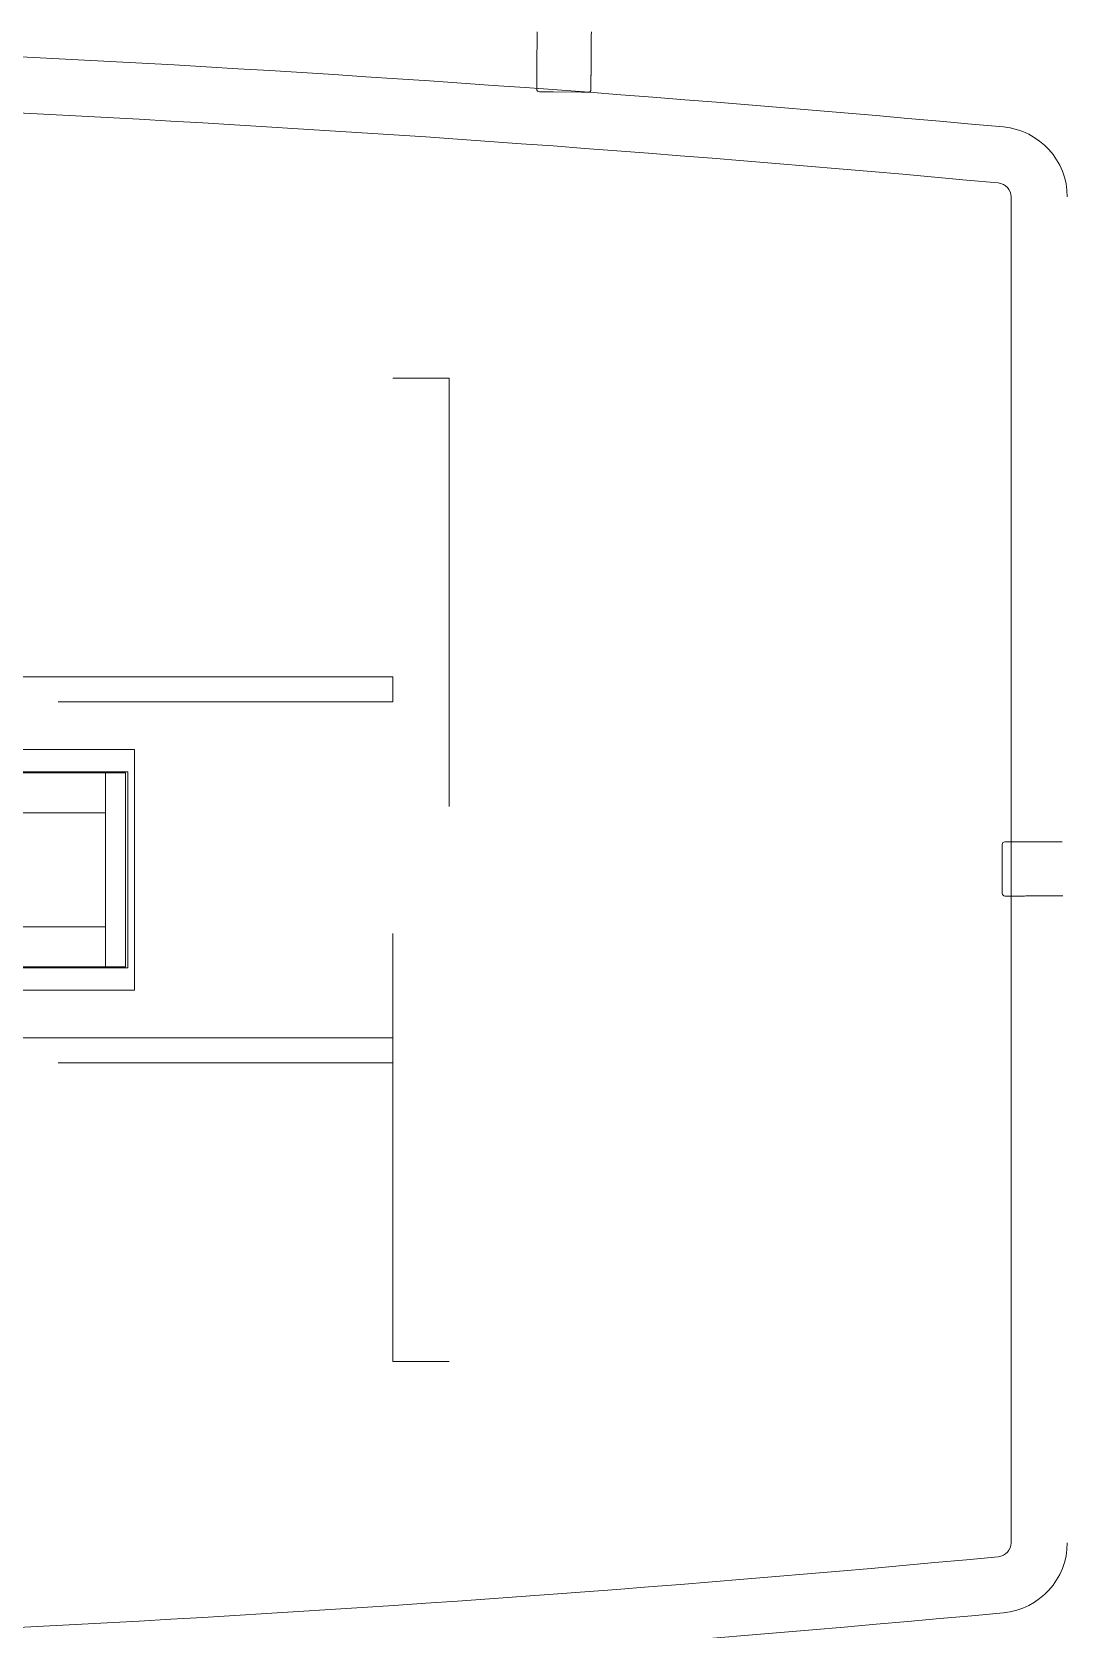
# Model space of a CAD drawing. Header units: inches. Extents: x 14 to 610, y 9 to 600.
# Drawn here: x 407.88 to 436.74, y 115.19 to 159.95 of the extents above; entities that cross this region are included whole.
import ezdxf
from ezdxf.enums import TextEntityAlignment as Align

# ---------------------------------------------------------------- set-up
doc = ezdxf.new("R2010")
doc.units = ezdxf.units.IN
doc.header["$MEASUREMENT"] = 0
doc.linetypes.add('ACAD_ISO03W100', pattern=[30, 12, -18])
doc.layers.add('A-FURN', color=7, linetype='Continuous')
doc.styles.get("Standard").update_dxf_attribs({"font": 'arial.ttf'})

# ---------------------------------------------------------------- blocks, each defined once
blk = doc.blocks.new('P_5CLT120HW')
at = {"layer": 'A-FURN', "color": 5, "lineweight": 0}
for p, q in [((57.488, -18.86), (57.488, 18.86)), ((8.929, 3.375), (32.929, 3.375)), ((32.929, 3.375), (32.929, -3.375)), ((32.741, 2.75), (9.116, 2.75)), ((32.116, 2.719), (9.679, 2.719)), ((32.116, 1.594), (32.116, 2.719)), ((32.116, 2.719), (32.679, 2.719)), ((32.679, 2.719), (32.679, -2.719)), ((32.741, -2.75), (32.741, 2.75)), ((9.679, 1.594), (32.116, 1.594)), ((32.116, -1.594), (9.679, -1.594)), ((32.116, -2.719), (32.116, -1.594)), ((9.116, -2.75), (32.741, -2.75)), ((9.679, -2.719), (32.116, -2.719)), ((32.679, -2.719), (32.116, -2.719)), ((32.929, -3.375), (8.929, -3.375))]:
    blk.add_line(p, q, dxfattribs=at)
at = {"layer": 'A-FURN', "color": 5, "linetype": 'ACAD_ISO03W100', "lineweight": 0}
for p, q in [((40.165, 13.78), (41.74, 13.78)), ((40.165, -13.78), (40.165, 13.78)), ((41.74, 13.78), (41.74, -13.78)), ((40.165, 5.413), (0.787, 5.413)), ((40.165, 4.705), (40.165, 5.413)), ((0.787, 4.705), (40.165, 4.705)), ((32.116, -1.594), (32.116, 1.594)), ((40.165, -4.705), (0.787, -4.705)), ((40.165, -5.413), (40.165, -4.705)), ((0.787, -5.413), (40.165, -5.413)), ((41.74, -13.78), (40.165, -13.78))]:
    blk.add_line(p, q, dxfattribs=at)
at = {"layer": 'A-FURN', "color": 5, "lineweight": 0}
for centre, radius, start, end in [((-3.589, -636.654), 660.286, 84.711012, 89.688593), ((-3.589, -636.654), 658.711, 84.711012, 89.688593), ((57.095, 18.86), 1.969, 0, 84.711), ((57.095, 18.86), 0.394, 0, 84.711), ((57.095, -18.86), 0.394, 275.3671, 0), ((57.095, -18.86), 1.969, 275.3671, 0), ((-2.611, 616.652), 638.704, 270.23361, 275.367072), ((-2.611, 616.652), 640.279, 270.23361, 275.367072)]:
    blk.add_arc(centre, radius, start, end, dxfattribs=at)
at = {"layer": 'A-FURN', "color": 5}
blk.add_attdef('CAPTG', (2571.864, 5020.467, -57.068), '', height=1, dxfattribs=at)
at = {"layer": 'A-FURN', "color": 5, "flags": 1}
for tag in ['CAPPN', 'CAPPD', 'CAPMG', 'CAPMC', 'CAPGC', 'CAPALIAS1', 'CAPALIAS2', 'CAPALIAS3', 'CAPBLDG', 'CAPFLOOR', 'CAPDEPT', 'CAPPERSON', 'CAPPL', 'CAPQT', 'CAPDH']:
    blk.add_attdef(tag, (0, 0), '', height=0.001, dxfattribs=at)
blk = doc.blocks.new('P_5CS702BK')
at = {"layer": 'A-FURN', "color": 0, "linetype": 'Continuous', "lineweight": 0}
for p, q in [((-0.789, -0.153), (-0.789, -0.146)), ((-0.789, -0.163), (-0.789, -0.153)), ((-0.789, -0.202), (-0.789, -0.163)), ((-0.789, -0.277), (-0.789, -0.202)), ((-0.789, -0.296), (-0.789, -0.277)), ((-0.789, -0.356), (-0.789, -0.277)), ((-0.789, -0.436), (-0.789, -0.296)), ((-0.789, -0.306), (-0.789, -0.296)), ((-0.789, -0.436), (-0.789, -0.356)), ((-0.789, -0.444), (-0.789, -0.436)), ((-0.789, -0.448), (-0.789, -0.444)), ((0.73, -0.125), (0.73, -0.142)), ((0.73, -0.149), (0.73, -0.142)), ((0.73, -0.159), (0.73, -0.149)), ((0.73, -0.159), (0.73, -0.198)), ((0.73, -0.198), (0.73, -0.273)), ((0.73, -0.273), (0.73, -0.292)), ((0.73, -0.292), (0.73, -0.286)), ((0.73, -0.302), (0.73, -0.292)), ((0.73, -0.292), (0.73, -0.352)), ((0.73, -0.352), (0.731, -0.432)), ((0.731, -0.432), (0.731, -0.44)), ((0.731, -0.444), (0.731, -0.44)), ((0.731, -0.444), (0.731, -0.444)), ((0.731, -0.452), (0.731, -0.444)), ((-0.789, -0.456), (-0.789, -0.448)), ((-0.788, -0.518), (-0.789, -0.456)), ((-0.788, -0.601), (-0.788, -0.518)), ((-0.788, -0.604), (-0.788, -0.601)), ((-0.788, -0.605), (-0.788, -0.604)), ((-0.788, -0.609), (-0.788, -0.605)), ((-0.788, -0.684), (-0.788, -0.605)), ((-0.788, -0.768), (-0.788, -0.684)), ((-0.788, -0.764), (-0.788, -0.76)), ((-0.788, -0.764), (-0.788, -0.764)), ((-0.788, -0.765), (-0.788, -0.764)), ((-0.788, -0.851), (-0.788, -0.768)), ((-0.788, -0.836), (-0.788, -0.812)), ((-0.787, -0.912), (-0.788, -0.851)), ((0.731, -0.452), (0.731, -0.514)), ((0.731, -0.514), (0.731, -0.597)), ((0.731, -0.529), (0.731, -0.553)), ((0.731, -0.597), (0.731, -0.68)), ((0.731, -0.601), (0.731, -0.6)), ((0.731, -0.601), (0.731, -0.601)), ((0.731, -0.605), (0.731, -0.601)), ((0.731, -0.68), (0.731, -0.76)), ((0.731, -0.76), (0.731, -0.756)), ((0.731, -0.761), (0.731, -0.76)), ((0.731, -0.761), (0.731, -0.764)), ((0.731, -0.764), (0.732, -0.847)), ((0.732, -0.847), (0.732, -0.909)), ((-0.787, -0.921), (-0.787, -0.912)), ((-0.787, -0.921), (-0.787, -0.921)), ((-0.787, -0.925), (-0.787, -0.921)), ((-0.787, -0.933), (-0.787, -0.925)), ((-0.787, -1.013), (-0.787, -0.933)), ((-0.787, -1.072), (-0.787, -1.013)), ((-0.787, -1.073), (-0.787, -1.062)), ((-0.787, -1.078), (-0.787, -1.073)), ((-0.787, -1.091), (-0.787, -1.073)), ((-0.787, -1.167), (-0.787, -1.091)), ((-0.787, -1.205), (-0.787, -1.167)), ((-0.787, -1.216), (-0.787, -1.205)), ((-0.787, -1.223), (-0.787, -1.216)), ((-0.787, -1.24), (-0.787, -1.223)), ((-0.786, -1.309), (-0.787, -1.24)), ((-0.786, -1.375), (-0.786, -1.309)), ((-0.786, -1.347), (-0.786, -1.338)), ((0.732, -0.917), (0.732, -0.909)), ((0.732, -0.921), (0.732, -0.917)), ((0.732, -0.921), (0.732, -0.929)), ((0.732, -0.929), (0.732, -1.069)), ((0.732, -0.929), (0.732, -1.009)), ((0.732, -1.009), (0.732, -1.087)), ((0.732, -1.069), (0.732, -1.058)), ((0.732, -1.087), (0.732, -1.069)), ((0.732, -1.087), (0.732, -1.163)), ((0.732, -1.163), (0.733, -1.202)), ((0.733, -1.212), (0.733, -1.202)), ((0.733, -1.219), (0.733, -1.212)), ((0.733, -1.219), (0.733, -1.236)), ((0.733, -1.236), (0.733, -1.306)), ((0.733, -1.306), (0.733, -1.371)), ((0.733, -1.343), (0.733, -1.334)), ((-0.786, -1.355), (-0.786, -1.347)), ((-0.786, -1.436), (-0.786, -1.375)), ((-0.786, -1.375), (-0.786, -1.375)), ((-0.786, -1.493), (-0.786, -1.436)), ((-0.786, -1.464), (-0.786, -1.456)), ((-0.786, -1.471), (-0.786, -1.464)), ((-0.786, -1.545), (-0.786, -1.493)), ((-0.786, -1.493), (-0.786, -1.493)), ((-0.786, -1.557), (-0.786, -1.545)), ((-0.786, -1.563), (-0.786, -1.557)), ((-0.786, -1.569), (-0.786, -1.563)), ((-0.786, -1.591), (-0.786, -1.569)), ((-0.786, -1.632), (-0.786, -1.591)), ((-0.786, -1.642), (-0.786, -1.632)), ((-0.786, -1.642), (-0.786, -1.632)), ((-0.786, -1.647), (-0.786, -1.642)), ((-0.785, -1.667), (-0.786, -1.647)), ((-0.785, -1.667), (-0.785, -1.718)), ((-0.785, -1.696), (-0.785, -1.667)), ((-0.785, -1.701), (-0.785, -1.696)), ((-0.785, -1.701), (-0.785, -1.699)), ((-0.785, -1.7), (-0.785, -1.701)), ((-0.785, -1.703), (-0.785, -1.701)), ((-0.785, -1.718), (-0.785, -1.703)), ((-0.785, -1.735), (-0.785, -1.718)), ((-0.785, -1.735), (-0.785, -1.736)), ((-0.785, -1.736), (-0.785, -1.735)), ((-0.785, -1.736), (-0.785, -1.735)), ((-0.785, -1.744), (-0.785, -1.736)), ((-0.785, -1.744), (-0.785, -1.736)), ((-0.785, -1.748), (-0.785, -1.744)), ((-0.779, -1.777), (-0.785, -1.748)), ((-0.785, -1.748), (-0.779, -1.777)), ((-0.763, -1.801), (-0.779, -1.777)), ((-0.779, -1.777), (-0.763, -1.801)), ((0.728, -1.773), (0.712, -1.798)), ((0.712, -1.798), (0.728, -1.773)), ((0.734, -1.744), (0.728, -1.773)), ((0.728, -1.773), (0.734, -1.744)), ((0.733, -1.351), (0.733, -1.343)), ((0.733, -1.371), (0.733, -1.432)), ((0.733, -1.371), (0.733, -1.371)), ((0.733, -1.432), (0.733, -1.489)), ((0.733, -1.46), (0.733, -1.452)), ((0.733, -1.467), (0.733, -1.46)), ((0.733, -1.489), (0.733, -1.541)), ((0.733, -1.489), (0.733, -1.489)), ((0.733, -1.541), (0.734, -1.639)), ((0.733, -1.541), (0.733, -1.553)), ((0.733, -1.559), (0.733, -1.553)), ((0.734, -1.565), (0.733, -1.559)), ((0.733, -1.559), (0.734, -1.587)), ((0.734, -1.587), (0.734, -1.628)), ((0.734, -1.639), (0.734, -1.628)), ((0.734, -1.628), (0.734, -1.639)), ((0.734, -1.643), (0.734, -1.639)), ((0.734, -1.643), (0.734, -1.663)), ((0.734, -1.663), (0.734, -1.692)), ((0.734, -1.697), (0.734, -1.692)), ((0.734, -1.692), (0.734, -1.714)), ((0.734, -1.731), (0.734, -1.697)), ((0.734, -1.714), (0.734, -1.731)), ((0.734, -1.732), (0.734, -1.731)), ((0.734, -1.731), (0.734, -1.741)), ((0.734, -1.741), (0.734, -1.732)), ((0.734, -1.741), (0.734, -1.744)), ((-0.738, -1.818), (-0.763, -1.801)), ((-0.763, -1.801), (-0.738, -1.818)), ((-0.709, -1.824), (-0.738, -1.818)), ((-0.738, -1.818), (-0.709, -1.824)), ((-0.709, -1.824), (-0.51, -1.823)), ((-0.709, -1.824), (-0.51, -1.823)), ((-0.31, -1.823), (-0.51, -1.823)), ((-0.31, -1.823), (-0.51, -1.823)), ((-0.31, -1.823), (0.459, -1.821)), ((0.459, -1.821), (-0.31, -1.823)), ((0.459, -1.821), (0.658, -1.82)), ((0.658, -1.82), (0.459, -1.821)), ((0.687, -1.814), (0.658, -1.82)), ((0.658, -1.82), (0.687, -1.814)), ((0.712, -1.798), (0.687, -1.814)), ((0.687, -1.814), (0.712, -1.798))]:
    blk.add_line(p, q, dxfattribs=at)
at = {"layer": 'A-FURN'}
blk.add_attdef('CAPTG', text='', height=7, dxfattribs=at).set_placement((-1, -3.819), align=Align.CENTER)
at = {"layer": 'A-FURN', "flags": 1}
for tag in ['CAPPN', 'CAPPD', 'CAPMG', 'CAPMC', 'CAPGC', 'CAPALIAS1', 'CAPALIAS2', 'CAPALIAS3', 'CAPBLDG', 'CAPFLOOR', 'CAPDEPT', 'CAPPERSON', 'CAPPL', 'CAPQT', 'CAPDH']:
    blk.add_attdef(tag, (0, 0), '', height=0.001, dxfattribs=at)

msp = doc.modelspace()

# ---------------------------------------------------------------- block references
at = {"layer": 'A-FURN'}
for p, rotation in [((422.82416, 160.08587), 359.3991788311436), ((436.88718, 136.46382), 270)]:
    msp.add_blockref('P_5CS702BK', p, dxfattribs=dict(at, rotation=rotation))
msp.add_blockref('P_5CLT120HW', (377.82416, 136.46381), dxfattribs=at)

doc.saveas('drawing.dxf')
